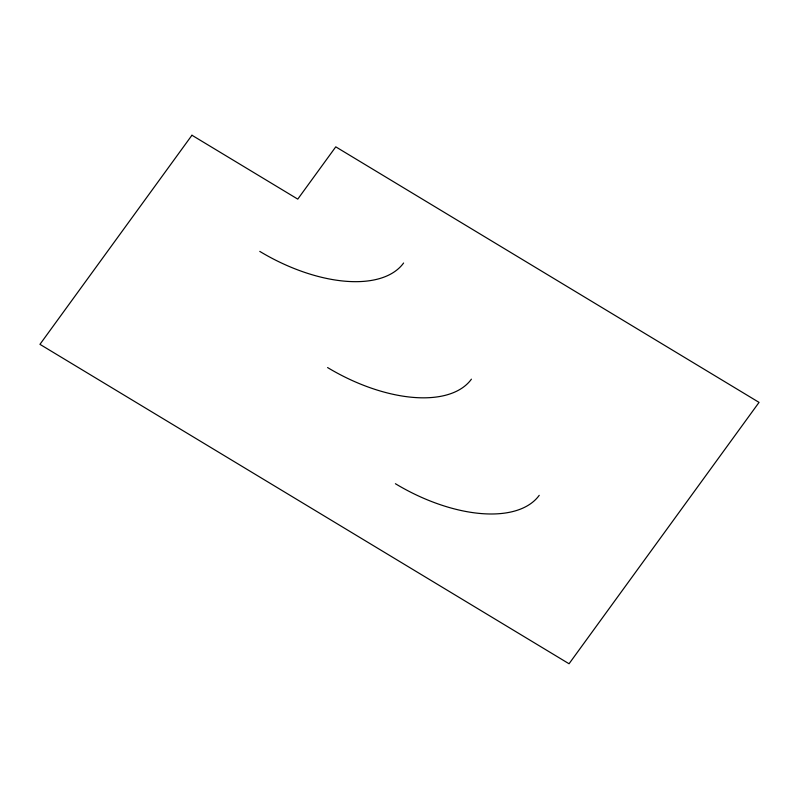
<?xml version="1.0" encoding="UTF-8"?>
<svg xmlns="http://www.w3.org/2000/svg" width="799" height="799" viewBox="0 0 799 799"><rect width="100%" height="100%" fill="white"/><g stroke="black" fill="none" stroke-linecap="round" stroke-linejoin="round"><path stroke-width="1.2" d="M539.225 495.33A123.775 64.3 29.3 0 1 395.405 483.715M471.41 379.165A123.775 64.3 29.3 0 1 327.59 367.56M403.595 263.011A123.775 64.3 29.3 0 1 259.775 251.395M191.95 135.241L39.95 344.339L569.048 663.759L759.05 402.386L335.77 146.846L297.767 199.121L191.95 135.241"/></g></svg>
